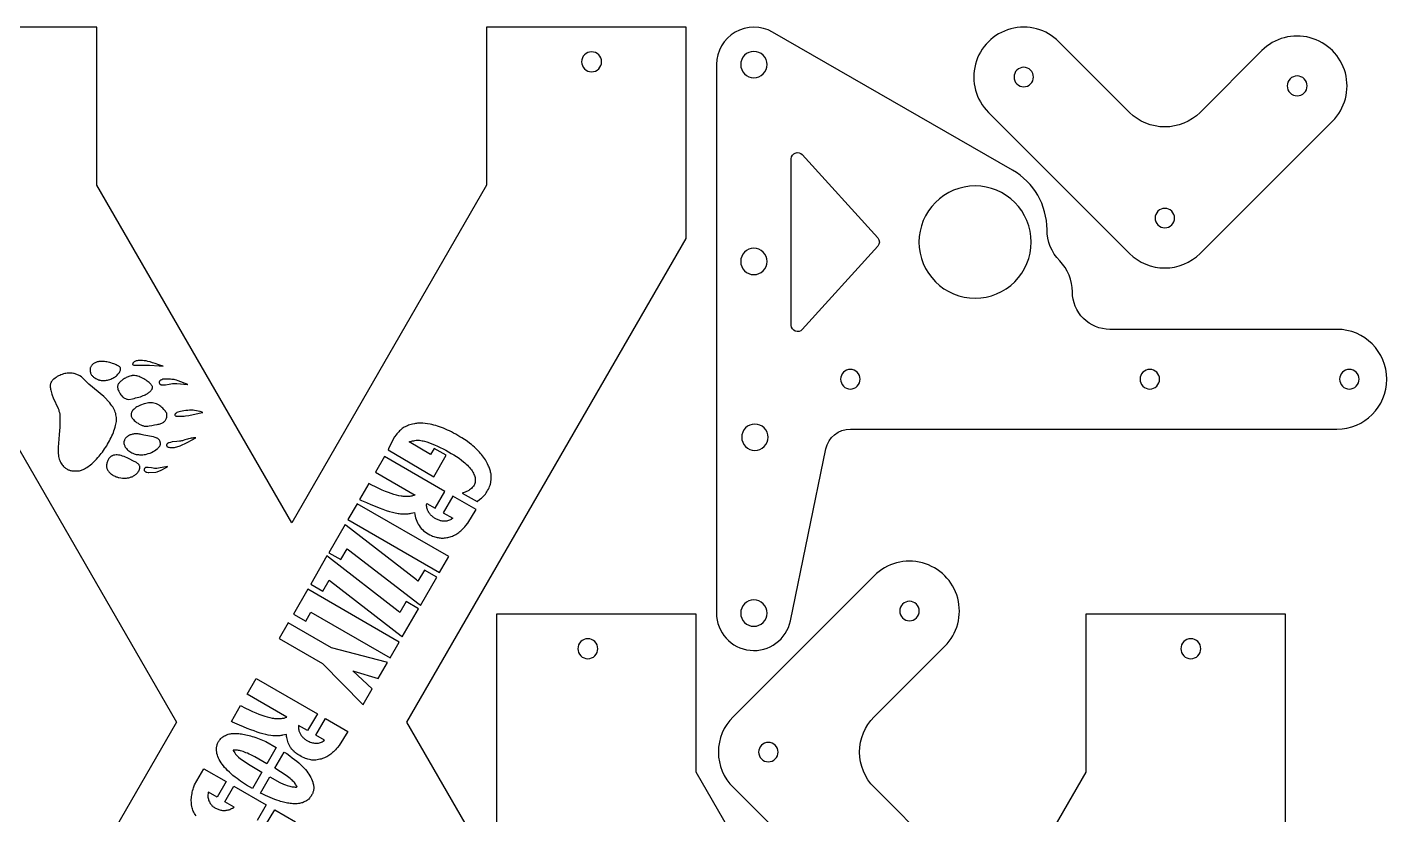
# Model space of a CAD drawing. Extents: x -11.6 to 11.5, y -11.6 to 11.6.
# Drawn here: x -2.21 to 11.41, y 3.73 to 11.63 of the extents above; entities that cross this region are included whole.
import ezdxf

# ---------------------------------------------------------------- set-up
doc = ezdxf.new("R2010")
doc.units = 0
doc.layers.get('0').update_dxf_attribs({"linetype": 'CONTINUOUS'})
doc.layers.add('LAYER_1', color=18, linetype='CONTINUOUS')

msp = doc.modelspace()

# ---------------------------------------------------------------- linework, layer by layer
for points in [[(6.036, 7.595), (10.911, 7.595, 1), (10.911, 8.595), (8.636, 8.595, -0.414214), (8.261, 8.97, 0.196151), (8.133, 9.283, -0.196151), (8.006, 9.595, 0.268376), (7.661, 10.192), (5.256, 11.575, 0.57682), (4.694, 11.25), (4.694, 5.75, 0.903174), (5.436, 5.674), (5.791, 7.396, -0.355839)], [(8.126, 11.479, 1), (7.419, 10.771), (8.833, 9.357, 0.414214), (9.54, 9.357), (10.866, 10.683, 1), (10.159, 11.39), (9.54, 10.771, -0.414214), (8.833, 10.771)], [(5.201, 11.25, 0.414214), (5.069, 11.382, 0.414214), (4.937, 11.25, 0.414214), (5.069, 11.118, 0.414214)], [(7.842, 11.056, 0.414214), (7.842, 11.194, 0.414214), (7.704, 11.194, 0.414214), (7.704, 11.056, 0.414214)], [(10.583, 10.966, 0.414214), (10.583, 11.107, 0.414214), (10.442, 11.107, 0.414214), (10.442, 10.966, 0.414214)], [(5.444, 8.635), (5.444, 10.305, -0.685883), (5.553, 10.347), (6.31, 9.512, -0.386046), (6.31, 9.428), (5.553, 8.593, -0.685883)], [(7.848, 9.47, 0.414214), (7.286, 10.033, 0.414214), (6.723, 9.47, 0.414214), (7.286, 8.908, 0.414214)], [(9.256, 9.642, 0.414214), (9.256, 9.78, 0.414214), (9.118, 9.78, 0.414214), (9.118, 9.642, 0.414214)], [(5.201, 9.276, 0.414214), (5.069, 9.408, 0.414214), (4.937, 9.276, 0.414214), (5.069, 9.144, 0.414214)], [(6.134, 8.095, 0.414214), (6.036, 8.193, 0.414214), (5.938, 8.095, 0.414214), (6.036, 7.997, 0.414214)], [(9.134, 8.095, 0.414214), (9.036, 8.193, 0.414214), (8.938, 8.095, 0.414214), (9.036, 7.997, 0.414214)], [(11.134, 8.095, 0.414214), (11.036, 8.193, 0.414214), (10.938, 8.095, 0.414214), (11.036, 7.997, 0.414214)], [(5.211, 7.513, 0.414214), (5.079, 7.645, 0.414214), (4.947, 7.513, 0.414214), (5.079, 7.381, 0.414214)], [(6.982, 5.417, 1), (6.274, 6.124), (4.86, 4.71, 0.414214), (4.86, 4.003), (6.186, 2.677, 1), (6.893, 3.384), (6.274, 4.003, -0.414214), (6.274, 4.71)], [(5.201, 5.75, 0.414214), (5.069, 5.882, 0.414214), (4.937, 5.75, 0.414214), (5.069, 5.618, 0.414214)], [(6.559, 5.702, 0.414214), (6.697, 5.702, 0.414214), (6.697, 5.84, 0.414214), (6.559, 5.84, 0.414214)], [(5.145, 4.288, 0.414214), (5.283, 4.288, 0.414214), (5.283, 4.425, 0.414214), (5.145, 4.425, 0.414214)]]:
    msp.add_lwpolyline(points, format="xyb", close=True)
at = {"layer": 'LAYER_1'}
for points in [[(0.438, 6.656), (-1.515, 10.041), (-1.515, 11.625), (-3.515, 11.625), (-3.515, 9.505), (-0.716, 4.655), (-3.515, -0.195), (-3.515, -2.315), (-1.515, -2.315), (-1.515, -0.731), (0.438, 2.654), (2.391, -0.731), (2.391, -2.315), (4.391, -2.315), (4.391, -0.195), (1.592, 4.655), (4.391, 9.505), (4.391, 11.625), (2.391, 11.625), (2.391, 10.041)], [(-1.581, 8.202), (-1.582, 8.197), (-1.583, 8.191), (-1.583, 8.185), (-1.582, 8.179), (-1.581, 8.171), (-1.579, 8.163), (-1.577, 8.156), (-1.575, 8.15), (-1.571, 8.143), (-1.567, 8.137), (-1.563, 8.132), (-1.558, 8.126), (-1.552, 8.121), (-1.547, 8.117), (-1.542, 8.112), (-1.536, 8.108), (-1.524, 8.101), (-1.512, 8.095), (-1.506, 8.092), (-1.5, 8.09), (-1.493, 8.088), (-1.487, 8.086), (-1.48, 8.085), (-1.473, 8.083), (-1.467, 8.083), (-1.46, 8.082), (-1.45, 8.082), (-1.439, 8.082), (-1.429, 8.083), (-1.418, 8.085), (-1.408, 8.087), (-1.397, 8.09), (-1.386, 8.093), (-1.376, 8.097), (-1.366, 8.101), (-1.356, 8.106), (-1.346, 8.112), (-1.336, 8.117), (-1.327, 8.124), (-1.319, 8.13), (-1.31, 8.137), (-1.303, 8.145), (-1.297, 8.151), (-1.292, 8.158), (-1.288, 8.164), (-1.284, 8.171), (-1.281, 8.178), (-1.279, 8.186), (-1.278, 8.193), (-1.278, 8.2), (-1.278, 8.205), (-1.279, 8.21), (-1.281, 8.214), (-1.284, 8.218), (-1.288, 8.221), (-1.294, 8.225), (-1.301, 8.229), (-1.31, 8.234), (-1.321, 8.24), (-1.333, 8.245), (-1.346, 8.25), (-1.359, 8.254), (-1.373, 8.258), (-1.386, 8.262), (-1.4, 8.265), (-1.413, 8.268), (-1.426, 8.27), (-1.439, 8.272), (-1.451, 8.273), (-1.463, 8.273), (-1.475, 8.274), (-1.485, 8.273), (-1.495, 8.272), (-1.503, 8.27), (-1.511, 8.268), (-1.519, 8.265), (-1.526, 8.262), (-1.533, 8.259), (-1.54, 8.256), (-1.546, 8.252), (-1.551, 8.248), (-1.557, 8.244), (-1.561, 8.24), (-1.566, 8.235), (-1.569, 8.23), (-1.573, 8.225), (-1.576, 8.22), (-1.578, 8.214), (-1.58, 8.208)], [(-1.146, 8.264), (-1.151, 8.259), (-1.154, 8.255), (-1.155, 8.251), (-1.156, 8.248), (-1.156, 8.245), (-1.155, 8.242), (-1.153, 8.24), (-1.15, 8.238), (-1.145, 8.235), (-0.986, 8.236), (-0.889, 8.228), (-0.851, 8.226), (-0.895, 8.241), (-0.929, 8.252), (-0.957, 8.261), (-0.981, 8.269), (-1.003, 8.274), (-1.022, 8.278), (-1.039, 8.281), (-1.056, 8.282), (-1.074, 8.283), (-1.088, 8.282), (-1.1, 8.282), (-1.111, 8.28), (-1.12, 8.279), (-1.128, 8.276), (-1.135, 8.273), (-1.141, 8.269)], [(-1.978, 8.051), (-1.979, 8.046), (-1.981, 8.039), (-1.981, 8.032), (-1.982, 8.025), (-1.981, 8.017), (-1.98, 8.007), (-1.978, 7.996), (-1.976, 7.984), (-1.973, 7.971), (-1.97, 7.959), (-1.966, 7.946), (-1.963, 7.935), (-1.954, 7.91), (-1.901, 7.801), (-1.897, 7.789), (-1.894, 7.775), (-1.89, 7.761), (-1.887, 7.746), (-1.887, 7.661), (-1.887, 7.614), (-1.888, 7.577), (-1.891, 7.54), (-1.894, 7.495), (-1.902, 7.414), (-1.902, 7.372), (-1.901, 7.349), (-1.9, 7.333), (-1.9, 7.327), (-1.898, 7.32), (-1.895, 7.306), (-1.891, 7.293), (-1.887, 7.28), (-1.882, 7.269), (-1.876, 7.258), (-1.87, 7.248), (-1.863, 7.238), (-1.856, 7.229), (-1.848, 7.22), (-1.842, 7.214), (-1.835, 7.209), (-1.829, 7.204), (-1.823, 7.199), (-1.816, 7.195), (-1.81, 7.191), (-1.803, 7.188), (-1.796, 7.185), (-1.789, 7.183), (-1.781, 7.18), (-1.774, 7.179), (-1.766, 7.177), (-1.757, 7.176), (-1.748, 7.175), (-1.739, 7.175), (-1.73, 7.175), (-1.718, 7.175), (-1.708, 7.175), (-1.698, 7.177), (-1.688, 7.178), (-1.679, 7.18), (-1.67, 7.183), (-1.661, 7.187), (-1.651, 7.191), (-1.639, 7.197), (-1.627, 7.203), (-1.615, 7.211), (-1.602, 7.219), (-1.59, 7.228), (-1.578, 7.238), (-1.565, 7.248), (-1.553, 7.259), (-1.541, 7.271), (-1.529, 7.283), (-1.517, 7.295), (-1.505, 7.309), (-1.493, 7.322), (-1.481, 7.336), (-1.47, 7.351), (-1.459, 7.365), (-1.448, 7.381), (-1.437, 7.396), (-1.427, 7.412), (-1.416, 7.428), (-1.407, 7.444), (-1.397, 7.461), (-1.388, 7.477), (-1.38, 7.494), (-1.371, 7.511), (-1.363, 7.528), (-1.356, 7.545), (-1.349, 7.562), (-1.343, 7.579), (-1.337, 7.596), (-1.332, 7.613), (-1.327, 7.63), (-1.323, 7.644), (-1.321, 7.658), (-1.319, 7.672), (-1.318, 7.685), (-1.318, 7.699), (-1.319, 7.712), (-1.321, 7.726), (-1.323, 7.739), (-1.326, 7.752), (-1.331, 7.765), (-1.335, 7.778), (-1.341, 7.791), (-1.348, 7.804), (-1.355, 7.817), (-1.364, 7.83), (-1.373, 7.843), (-1.385, 7.86), (-1.446, 7.922), (-1.595, 8.046), (-1.669, 8.118), (-1.685, 8.128), (-1.693, 8.132), (-1.7, 8.136), (-1.708, 8.14), (-1.716, 8.143), (-1.724, 8.146), (-1.732, 8.149), (-1.741, 8.151), (-1.749, 8.153), (-1.761, 8.155), (-1.773, 8.157), (-1.786, 8.157), (-1.798, 8.157), (-1.811, 8.156), (-1.824, 8.154), (-1.836, 8.151), (-1.849, 8.148), (-1.862, 8.144), (-1.874, 8.139), (-1.887, 8.134), (-1.899, 8.128), (-1.911, 8.121), (-1.923, 8.114), (-1.934, 8.106), (-1.945, 8.097), (-1.952, 8.091), (-1.958, 8.086), (-1.963, 8.08), (-1.967, 8.075), (-1.971, 8.069), (-1.974, 8.063), (-1.976, 8.058)], [(-1.301, 8.045), (-1.304, 8.038), (-1.306, 8.033), (-1.308, 8.027), (-1.308, 8.022), (-1.308, 8.016), (-1.307, 8.011), (-1.306, 8.005), (-1.305, 7.999), (-1.303, 7.993), (-1.301, 7.987), (-1.296, 7.974), (-1.289, 7.962), (-1.282, 7.95), (-1.274, 7.938), (-1.269, 7.933), (-1.264, 7.928), (-1.257, 7.92), (-1.25, 7.914), (-1.243, 7.909), (-1.236, 7.904), (-1.229, 7.901), (-1.221, 7.898), (-1.214, 7.896), (-1.206, 7.895), (-1.193, 7.893), (-1.157, 7.9), (-1.142, 7.903), (-1.126, 7.907), (-1.11, 7.911), (-1.094, 7.915), (-1.078, 7.92), (-1.063, 7.925), (-1.05, 7.931), (-1.038, 7.936), (-1.029, 7.94), (-1.02, 7.945), (-1.012, 7.949), (-1.004, 7.954), (-0.997, 7.959), (-0.99, 7.964), (-0.984, 7.969), (-0.978, 7.975), (-0.973, 7.98), (-0.969, 7.985), (-0.965, 7.991), (-0.962, 7.996), (-0.959, 8.001), (-0.957, 8.006), (-0.956, 8.012), (-0.956, 8.017), (-0.956, 8.019), (-0.957, 8.021), (-0.959, 8.027), (-0.963, 8.033), (-0.969, 8.04), (-0.975, 8.047), (-0.983, 8.054), (-0.992, 8.062), (-1.001, 8.069), (-1.012, 8.077), (-1.022, 8.085), (-1.034, 8.092), (-1.045, 8.099), (-1.057, 8.106), (-1.069, 8.112), (-1.08, 8.117), (-1.091, 8.122), (-1.103, 8.126), (-1.113, 8.129), (-1.123, 8.13), (-1.136, 8.131), (-1.15, 8.132), (-1.156, 8.132), (-1.161, 8.131), (-1.165, 8.13), (-1.171, 8.129), (-1.183, 8.126), (-1.193, 8.122), (-1.202, 8.119), (-1.211, 8.115), (-1.221, 8.111), (-1.229, 8.106), (-1.238, 8.101), (-1.246, 8.096), (-1.254, 8.091), (-1.262, 8.086), (-1.269, 8.08), (-1.276, 8.074), (-1.282, 8.069), (-1.287, 8.063), (-1.292, 8.057), (-1.297, 8.051)], [(-0.888, 8.072), (-0.889, 8.068), (-0.89, 8.064), (-0.889, 8.059), (-0.887, 8.052), (-0.885, 8.049), (-0.882, 8.046), (-0.879, 8.043), (-0.875, 8.041), (-0.87, 8.04), (-0.863, 8.039), (-0.856, 8.038), (-0.847, 8.038), (-0.828, 8.038), (-0.79, 8.046), (-0.773, 8.049), (-0.757, 8.051), (-0.743, 8.053), (-0.732, 8.053), (-0.712, 8.053), (-0.605, 8.041), (-0.604, 8.042), (-0.699, 8.08), (-0.718, 8.085), (-0.729, 8.088), (-0.741, 8.091), (-0.753, 8.093), (-0.765, 8.094), (-0.777, 8.095), (-0.79, 8.096), (-0.804, 8.096), (-0.818, 8.096), (-0.853, 8.095), (-0.865, 8.09), (-0.873, 8.087), (-0.877, 8.085), (-0.88, 8.082), (-0.882, 8.08), (-0.885, 8.078), (-0.886, 8.075)], [(-1.166, 7.764), (-1.168, 7.759), (-1.17, 7.752), (-1.171, 7.746), (-1.171, 7.74), (-1.171, 7.732), (-1.17, 7.726), (-1.168, 7.719), (-1.164, 7.713), (-1.16, 7.706), (-1.155, 7.699), (-1.148, 7.691), (-1.14, 7.682), (-1.128, 7.672), (-1.116, 7.662), (-1.102, 7.653), (-1.089, 7.645), (-1.075, 7.638), (-1.061, 7.632), (-1.054, 7.63), (-1.047, 7.628), (-1.04, 7.626), (-1.033, 7.625), (-1.024, 7.623), (-1.02, 7.623), (-1.015, 7.623), (-1.005, 7.625), (-0.99, 7.627), (-0.963, 7.632), (-0.936, 7.637), (-0.911, 7.641), (-0.899, 7.643), (-0.889, 7.646), (-0.88, 7.648), (-0.872, 7.651), (-0.864, 7.654), (-0.857, 7.658), (-0.851, 7.661), (-0.845, 7.665), (-0.84, 7.67), (-0.835, 7.675), (-0.831, 7.68), (-0.827, 7.686), (-0.823, 7.692), (-0.82, 7.699), (-0.816, 7.706), (-0.814, 7.714), (-0.813, 7.722), (-0.813, 7.732), (-0.813, 7.743), (-0.814, 7.747), (-0.814, 7.75), (-0.815, 7.754), (-0.817, 7.757), (-0.822, 7.766), (-0.827, 7.774), (-0.835, 7.783), (-0.843, 7.793), (-0.853, 7.804), (-0.863, 7.813), (-0.873, 7.822), (-0.883, 7.83), (-0.891, 7.835), (-0.903, 7.842), (-0.916, 7.847), (-0.93, 7.852), (-0.943, 7.856), (-0.957, 7.858), (-0.971, 7.859), (-0.978, 7.86), (-0.984, 7.859), (-0.991, 7.859), (-0.997, 7.858), (-1.011, 7.856), (-1.025, 7.853), (-1.039, 7.849), (-1.052, 7.845), (-1.066, 7.84), (-1.078, 7.835), (-1.091, 7.829), (-1.103, 7.823), (-1.114, 7.817), (-1.124, 7.81), (-1.134, 7.802), (-1.142, 7.795), (-1.15, 7.788), (-1.157, 7.78), (-1.162, 7.772)], [(-0.726, 7.75), (-0.729, 7.747), (-0.731, 7.744), (-0.733, 7.741), (-0.733, 7.739), (-0.733, 7.737), (-0.732, 7.735), (-0.73, 7.733), (-0.728, 7.73), (-0.723, 7.726), (-0.69, 7.725), (-0.674, 7.724), (-0.658, 7.725), (-0.641, 7.726), (-0.625, 7.728), (-0.593, 7.732), (-0.491, 7.754), (-0.453, 7.76), (-0.452, 7.761), (-0.48, 7.77), (-0.499, 7.775), (-0.517, 7.779), (-0.535, 7.782), (-0.551, 7.784), (-0.568, 7.785), (-0.585, 7.785), (-0.604, 7.783), (-0.623, 7.781), (-0.643, 7.778), (-0.66, 7.775), (-0.676, 7.772), (-0.69, 7.768), (-0.702, 7.764), (-0.712, 7.76), (-0.72, 7.755), (-0.723, 7.753)], [(1.484, 7.536), (1.469, 7.517), (1.41, 7.408), (1.403, 7.386), (1.862, 7.118), (1.985, 7.332), (1.864, 7.402), (1.829, 7.341), (1.615, 7.467), (1.647, 7.476), (1.66, 7.479), (1.672, 7.482), (1.684, 7.483), (1.695, 7.484), (1.706, 7.484), (1.718, 7.483), (1.731, 7.481), (1.745, 7.478), (1.756, 7.476), (1.768, 7.473), (1.792, 7.466), (1.817, 7.458), (1.843, 7.448), (1.87, 7.437), (1.898, 7.425), (1.926, 7.412), (1.954, 7.398), (1.982, 7.384), (2.01, 7.368), (2.037, 7.352), (2.064, 7.336), (2.09, 7.319), (2.115, 7.302), (2.138, 7.285), (2.16, 7.267), (2.174, 7.256), (2.186, 7.244), (2.198, 7.232), (2.21, 7.221), (2.22, 7.209), (2.229, 7.198), (2.238, 7.186), (2.246, 7.175), (2.253, 7.164), (2.259, 7.152), (2.264, 7.141), (2.268, 7.13), (2.272, 7.12), (2.275, 7.109), (2.276, 7.099), (2.277, 7.089), (2.277, 7.079), (2.277, 7.069), (2.275, 7.059), (2.272, 7.05), (2.269, 7.041), (2.265, 7.032), (2.26, 7.024), (2.254, 7.016), (2.247, 7.008), (2.239, 7.001), (2.231, 6.993), (2.221, 6.987), (2.211, 6.98), (2.2, 6.974), (2.188, 6.969), (2.175, 6.964), (2.147, 6.954), (2.295, 6.869), (2.324, 6.892), (2.338, 6.903), (2.35, 6.914), (2.36, 6.924), (2.369, 6.934), (2.378, 6.944), (2.386, 6.955), (2.394, 6.966), (2.401, 6.979), (2.409, 6.993), (2.415, 7.006), (2.421, 7.019), (2.425, 7.032), (2.429, 7.044), (2.432, 7.058), (2.434, 7.071), (2.436, 7.085), (2.437, 7.095), (2.437, 7.105), (2.437, 7.115), (2.437, 7.125), (2.436, 7.135), (2.435, 7.145), (2.433, 7.154), (2.431, 7.164), (2.429, 7.174), (2.426, 7.184), (2.423, 7.194), (2.419, 7.204), (2.415, 7.214), (2.411, 7.225), (2.4, 7.247), (2.393, 7.26), (2.386, 7.274), (2.378, 7.287), (2.369, 7.3), (2.36, 7.313), (2.351, 7.326), (2.341, 7.339), (2.33, 7.352), (2.319, 7.364), (2.307, 7.377), (2.294, 7.389), (2.282, 7.402), (2.268, 7.414), (2.254, 7.426), (2.239, 7.439), (2.223, 7.451), (2.196, 7.473), (2.144, 7.506), (2.123, 7.519), (2.102, 7.532), (2.081, 7.544), (2.06, 7.555), (2.04, 7.566), (2.019, 7.577), (1.999, 7.586), (1.979, 7.595), (1.959, 7.603), (1.939, 7.611), (1.92, 7.618), (1.9, 7.625), (1.881, 7.63), (1.862, 7.636), (1.843, 7.64), (1.824, 7.644), (1.798, 7.649), (1.774, 7.652), (1.751, 7.654), (1.74, 7.654), (1.73, 7.655), (1.719, 7.654), (1.708, 7.654), (1.698, 7.653), (1.688, 7.652), (1.678, 7.651), (1.667, 7.649), (1.647, 7.645), (1.634, 7.641), (1.621, 7.638), (1.609, 7.634), (1.598, 7.629), (1.587, 7.624), (1.576, 7.619), (1.566, 7.613), (1.556, 7.607), (1.546, 7.6), (1.537, 7.593), (1.528, 7.585), (1.519, 7.577), (1.51, 7.568), (1.501, 7.558), (1.492, 7.547)], [(-1.241, 7.476), (-1.243, 7.467), (-1.245, 7.461), (-1.244, 7.457), (-1.243, 7.452), (-1.24, 7.439), (-1.235, 7.426), (-1.233, 7.42), (-1.23, 7.414), (-1.225, 7.407), (-1.219, 7.399), (-1.212, 7.391), (-1.204, 7.384), (-1.195, 7.376), (-1.185, 7.37), (-1.175, 7.363), (-1.165, 7.358), (-1.153, 7.353), (-1.142, 7.348), (-1.132, 7.345), (-1.121, 7.342), (-1.111, 7.34), (-1.099, 7.339), (-1.087, 7.338), (-1.072, 7.338), (-1.055, 7.338), (-1.041, 7.339), (-1.028, 7.341), (-1.016, 7.344), (-0.999, 7.349), (-0.982, 7.355), (-0.966, 7.362), (-0.951, 7.369), (-0.936, 7.377), (-0.923, 7.386), (-0.911, 7.396), (-0.905, 7.401), (-0.899, 7.406), (-0.893, 7.413), (-0.888, 7.419), (-0.884, 7.424), (-0.881, 7.43), (-0.879, 7.436), (-0.878, 7.442), (-0.878, 7.448), (-0.878, 7.456), (-0.879, 7.461), (-0.88, 7.466), (-0.881, 7.471), (-0.883, 7.475), (-0.885, 7.479), (-0.887, 7.483), (-0.89, 7.487), (-0.893, 7.49), (-0.896, 7.494), (-0.9, 7.497), (-0.904, 7.5), (-0.909, 7.503), (-0.914, 7.505), (-0.919, 7.507), (-0.931, 7.512), (-0.947, 7.516), (-1.043, 7.534), (-1.071, 7.54), (-1.082, 7.543), (-1.092, 7.544), (-1.102, 7.546), (-1.112, 7.546), (-1.121, 7.547), (-1.131, 7.547), (-1.14, 7.546), (-1.149, 7.545), (-1.157, 7.543), (-1.165, 7.541), (-1.174, 7.539), (-1.181, 7.536), (-1.189, 7.533), (-1.196, 7.529), (-1.204, 7.524), (-1.21, 7.519), (-1.216, 7.515), (-1.221, 7.51), (-1.226, 7.505), (-1.23, 7.499), (-1.234, 7.494), (-1.237, 7.488), (-1.239, 7.482)], [(-0.811, 7.446), (-0.813, 7.443), (-0.815, 7.439), (-0.816, 7.436), (-0.817, 7.433), (-0.816, 7.43), (-0.816, 7.428), (-0.815, 7.426), (-0.814, 7.424), (-0.812, 7.422), (-0.81, 7.42), (-0.806, 7.417), (-0.8, 7.415), (-0.793, 7.413), (-0.785, 7.411), (-0.777, 7.41), (-0.767, 7.41), (-0.757, 7.41), (-0.747, 7.411), (-0.736, 7.412), (-0.725, 7.414), (-0.713, 7.417), (-0.702, 7.42), (-0.69, 7.424), (-0.679, 7.428), (-0.666, 7.434), (-0.652, 7.44), (-0.637, 7.447), (-0.602, 7.465), (-0.565, 7.484), (-0.522, 7.508), (-0.536, 7.507), (-0.545, 7.506), (-0.556, 7.505), (-0.569, 7.503), (-0.581, 7.5), (-0.595, 7.497), (-0.608, 7.494), (-0.621, 7.49), (-0.633, 7.486), (-0.651, 7.48), (-0.658, 7.478), (-0.666, 7.477), (-0.675, 7.475), (-0.685, 7.474), (-0.712, 7.471), (-0.76, 7.466), (-0.777, 7.462), (-0.791, 7.458), (-0.796, 7.457), (-0.8, 7.455), (-0.803, 7.453), (-0.806, 7.451)], [(-1.417, 7.237), (-1.418, 7.231), (-1.418, 7.225), (-1.418, 7.22), (-1.418, 7.215), (-1.416, 7.208), (-1.414, 7.201), (-1.411, 7.194), (-1.408, 7.187), (-1.404, 7.18), (-1.399, 7.173), (-1.394, 7.167), (-1.388, 7.16), (-1.381, 7.154), (-1.374, 7.148), (-1.367, 7.142), (-1.359, 7.137), (-1.35, 7.131), (-1.342, 7.127), (-1.332, 7.122), (-1.323, 7.118), (-1.316, 7.116), (-1.309, 7.113), (-1.301, 7.111), (-1.293, 7.109), (-1.276, 7.106), (-1.259, 7.104), (-1.242, 7.103), (-1.225, 7.104), (-1.216, 7.104), (-1.208, 7.105), (-1.2, 7.106), (-1.193, 7.107), (-1.185, 7.109), (-1.177, 7.112), (-1.17, 7.115), (-1.162, 7.118), (-1.154, 7.121), (-1.147, 7.125), (-1.14, 7.13), (-1.133, 7.134), (-1.126, 7.139), (-1.12, 7.144), (-1.114, 7.15), (-1.109, 7.155), (-1.104, 7.161), (-1.1, 7.167), (-1.096, 7.173), (-1.092, 7.178), (-1.09, 7.184), (-1.088, 7.19), (-1.086, 7.195), (-1.085, 7.2), (-1.084, 7.205), (-1.083, 7.21), (-1.084, 7.215), (-1.084, 7.219), (-1.085, 7.223), (-1.087, 7.228), (-1.089, 7.232), (-1.091, 7.236), (-1.094, 7.24), (-1.098, 7.243), (-1.102, 7.247), (-1.106, 7.251), (-1.119, 7.261), (-1.154, 7.277), (-1.185, 7.292), (-1.212, 7.306), (-1.227, 7.314), (-1.242, 7.32), (-1.257, 7.325), (-1.271, 7.33), (-1.284, 7.333), (-1.297, 7.335), (-1.31, 7.336), (-1.322, 7.336), (-1.333, 7.335), (-1.344, 7.333), (-1.349, 7.332), (-1.354, 7.33), (-1.359, 7.328), (-1.364, 7.326), (-1.368, 7.324), (-1.373, 7.321), (-1.377, 7.318), (-1.381, 7.314), (-1.385, 7.311), (-1.388, 7.307), (-1.392, 7.303), (-1.395, 7.299), (-1.399, 7.293), (-1.402, 7.286), (-1.405, 7.279), (-1.408, 7.271), (-1.411, 7.263), (-1.413, 7.254), (-1.415, 7.246)], [(2.052, 6.924), (1.955, 6.756), (2.052, 6.701), (2.036, 6.69), (2.028, 6.686), (2.019, 6.681), (2.009, 6.678), (2, 6.675), (1.992, 6.673), (1.985, 6.672), (1.977, 6.671), (1.969, 6.671), (1.961, 6.671), (1.953, 6.672), (1.945, 6.673), (1.937, 6.674), (1.929, 6.676), (1.922, 6.678), (1.914, 6.681), (1.906, 6.684), (1.898, 6.687), (1.89, 6.691), (1.883, 6.695), (1.876, 6.699), (1.868, 6.703), (1.861, 6.708), (1.855, 6.713), (1.848, 6.718), (1.842, 6.724), (1.836, 6.73), (1.83, 6.736), (1.825, 6.742), (1.82, 6.748), (1.815, 6.755), (1.81, 6.762), (1.807, 6.768), (1.803, 6.776), (1.8, 6.783), (1.797, 6.79), (1.795, 6.797), (1.793, 6.807), (1.791, 6.817), (1.79, 6.826), (1.79, 6.834), (1.791, 6.849), (1.876, 6.801), (1.973, 6.969), (1.366, 7.32), (1.276, 7.164), (1.674, 6.932), (1.648, 6.925), (1.64, 6.923), (1.631, 6.921), (1.623, 6.92), (1.614, 6.919), (1.605, 6.918), (1.595, 6.918), (1.586, 6.918), (1.576, 6.918), (1.566, 6.919), (1.555, 6.92), (1.545, 6.921), (1.534, 6.923), (1.511, 6.927), (1.487, 6.933), (1.462, 6.94), (1.435, 6.949), (1.407, 6.959), (1.377, 6.971), (1.345, 6.984), (1.312, 6.999), (1.277, 7.015), (1.24, 7.033), (1.209, 7.048), (1.118, 6.889), (1.138, 6.88), (1.186, 6.858), (1.231, 6.839), (1.274, 6.821), (1.313, 6.806), (1.35, 6.792), (1.385, 6.78), (1.417, 6.77), (1.448, 6.762), (1.462, 6.758), (1.476, 6.755), (1.49, 6.752), (1.503, 6.75), (1.515, 6.748), (1.528, 6.746), (1.54, 6.745), (1.551, 6.744), (1.563, 6.744), (1.574, 6.744), (1.585, 6.744), (1.595, 6.745), (1.605, 6.746), (1.615, 6.748), (1.625, 6.749), (1.635, 6.752), (1.669, 6.76), (1.672, 6.739), (1.675, 6.722), (1.679, 6.704), (1.684, 6.688), (1.69, 6.672), (1.697, 6.656), (1.705, 6.641), (1.714, 6.627), (1.724, 6.613), (1.735, 6.6), (1.747, 6.587), (1.76, 6.575), (1.774, 6.564), (1.789, 6.554), (1.804, 6.545), (1.821, 6.536), (1.838, 6.528), (1.85, 6.523), (1.862, 6.519), (1.873, 6.515), (1.884, 6.512), (1.895, 6.509), (1.906, 6.507), (1.916, 6.505), (1.927, 6.504), (1.937, 6.503), (1.948, 6.503), (1.958, 6.503), (1.969, 6.504), (1.98, 6.505), (1.991, 6.507), (2.001, 6.509), (2.013, 6.512), (2.025, 6.515), (2.036, 6.519), (2.048, 6.523), (2.059, 6.528), (2.07, 6.533), (2.081, 6.539), (2.091, 6.545), (2.101, 6.552), (2.112, 6.559), (2.122, 6.567), (2.132, 6.576), (2.142, 6.585), (2.152, 6.595), (2.161, 6.605), (2.172, 6.616), (2.182, 6.628), (2.201, 6.651), (2.285, 6.789)], [(-1.033, 7.204), (-1.036, 7.2), (-1.038, 7.197), (-1.039, 7.192), (-1.04, 7.188), (-1.039, 7.182), (-1.039, 7.18), (-1.038, 7.178), (-1.036, 7.175), (-1.032, 7.171), (-1.028, 7.168), (-1.024, 7.166), (-1.019, 7.164), (-1.015, 7.163), (-0.999, 7.161), (-0.993, 7.16), (-0.924, 7.164), (-0.91, 7.168), (-0.903, 7.17), (-0.895, 7.173), (-0.887, 7.176), (-0.878, 7.18), (-0.857, 7.19), (-0.834, 7.203), (-0.807, 7.218), (-0.808, 7.22), (-0.896, 7.203), (-0.915, 7.201), (-0.926, 7.201), (-0.938, 7.201), (-0.951, 7.202), (-0.968, 7.205), (-1.001, 7.21), (-1.014, 7.21), (-1.021, 7.21), (-1.026, 7.209), (-1.028, 7.208), (-1.03, 7.207)], [(2.011, 6.316), (1.093, 6.846), (1.001, 6.688), (1.919, 6.158)], [(0.984, 6.628), (0.973, 6.639), (0.81, 6.356), (0.931, 6.286), (0.994, 6.395), (1.008, 6.383), (1.714, 5.838), (1.728, 5.826), (1.891, 6.109), (1.767, 6.18), (1.703, 6.07), (1.687, 6.084)], [(0.806, 6.312), (0.791, 6.324), (0.628, 6.041), (0.749, 5.971), (0.813, 6.081), (0.827, 6.069), (1.535, 5.521), (1.546, 5.511), (1.709, 5.794), (1.585, 5.866), (1.522, 5.756), (1.505, 5.77)], [(1.516, 5.459), (0.598, 5.989), (0.455, 5.741), (0.579, 5.669), (0.631, 5.759), (1.424, 5.3)], [(6.442, 0.77), (4.489, 4.155), (4.489, 5.739), (2.489, 5.739), (2.489, 3.62), (5.287, -1.231), (2.489, -6.081), (2.489, -8.201), (4.489, -8.201), (4.489, -6.617), (6.442, -3.232), (8.395, -6.617), (8.395, -8.201), (10.395, -8.201), (10.395, -6.081), (7.596, -1.231), (10.395, 3.62), (10.395, 5.739), (8.395, 5.739), (8.395, 4.155)], [(0.836, 5.401), (0.403, 5.651), (0.313, 5.495), (0.747, 5.245), (1.146, 4.837), (1.154, 4.833), (1.244, 4.991), (1.049, 5.172), (1.062, 5.169), (1.305, 5.093), (1.398, 5.255), (1.386, 5.257)], [(0.597, 4.572), (0.506, 4.624), (0.505, 4.608), (0.505, 4.6), (0.506, 4.59), (0.508, 4.579), (0.51, 4.57), (0.513, 4.563), (0.515, 4.556), (0.518, 4.549), (0.522, 4.542), (0.525, 4.535), (0.53, 4.528), (0.534, 4.522), (0.539, 4.516), (0.545, 4.51), (0.55, 4.504), (0.556, 4.498), (0.563, 4.492), (0.569, 4.487), (0.576, 4.482), (0.584, 4.477), (0.591, 4.473), (0.602, 4.467), (0.613, 4.461), (0.624, 4.457), (0.635, 4.453), (0.646, 4.45), (0.656, 4.448), (0.667, 4.446), (0.677, 4.445), (0.687, 4.445), (0.697, 4.446), (0.707, 4.447), (0.716, 4.449), (0.726, 4.452), (0.735, 4.456), (0.744, 4.46), (0.752, 4.465), (0.767, 4.475), (0.679, 4.525), (0.775, 4.694), (1, 4.564), (0.914, 4.423), (0.897, 4.402), (0.887, 4.391), (0.877, 4.38), (0.867, 4.37), (0.858, 4.36), (0.848, 4.351), (0.838, 4.343), (0.829, 4.335), (0.819, 4.328), (0.809, 4.321), (0.799, 4.315), (0.789, 4.309), (0.779, 4.304), (0.768, 4.299), (0.757, 4.295), (0.746, 4.291), (0.734, 4.287), (0.721, 4.284), (0.707, 4.281), (0.694, 4.278), (0.681, 4.277), (0.667, 4.276), (0.654, 4.276), (0.641, 4.277), (0.628, 4.279), (0.615, 4.281), (0.601, 4.285), (0.588, 4.289), (0.575, 4.293), (0.561, 4.299), (0.547, 4.305), (0.533, 4.313), (0.518, 4.321), (0.499, 4.332), (0.49, 4.338), (0.482, 4.344), (0.475, 4.35), (0.467, 4.356), (0.461, 4.362), (0.454, 4.368), (0.448, 4.374), (0.443, 4.381), (0.437, 4.387), (0.432, 4.395), (0.427, 4.402), (0.422, 4.41), (0.413, 4.428), (0.408, 4.437), (0.404, 4.449), (0.399, 4.462), (0.395, 4.476), (0.391, 4.489), (0.388, 4.502), (0.386, 4.514), (0.385, 4.523), (0.385, 4.534), (0.347, 4.525), (0.339, 4.523), (0.33, 4.522), (0.32, 4.52), (0.311, 4.519), (0.301, 4.519), (0.291, 4.518), (0.281, 4.518), (0.271, 4.518), (0.26, 4.519), (0.249, 4.52), (0.227, 4.523), (0.203, 4.527), (0.177, 4.532), (0.15, 4.539), (0.122, 4.547), (0.092, 4.557), (0.061, 4.568), (0.027, 4.58), (-0.008, 4.594), (-0.045, 4.609), (-0.085, 4.626), (-0.154, 4.657), (-0.167, 4.664), (-0.076, 4.822), (-0.024, 4.797), (0.012, 4.78), (0.046, 4.764), (0.078, 4.75), (0.109, 4.738), (0.139, 4.727), (0.167, 4.717), (0.193, 4.71), (0.219, 4.703), (0.243, 4.698), (0.254, 4.696), (0.265, 4.694), (0.276, 4.693), (0.287, 4.692), (0.297, 4.692), (0.307, 4.692), (0.317, 4.692), (0.326, 4.692), (0.335, 4.693), (0.344, 4.695), (0.353, 4.696), (0.361, 4.698), (0.369, 4.7), (0.377, 4.703), (0.39, 4.708), (-0.009, 4.938), (0.081, 5.094), (0.695, 4.74)], [(0.044, 3.99), (0.015, 4.007), (-0.014, 4.025), (-0.076, 4.065), (-0.109, 4.09), (-0.13, 4.106), (-0.151, 4.123), (-0.17, 4.139), (-0.187, 4.155), (-0.204, 4.171), (-0.219, 4.187), (-0.234, 4.203), (-0.247, 4.219), (-0.259, 4.234), (-0.269, 4.25), (-0.279, 4.265), (-0.288, 4.281), (-0.295, 4.296), (-0.302, 4.312), (-0.307, 4.327), (-0.311, 4.343), (-0.313, 4.351), (-0.314, 4.359), (-0.315, 4.367), (-0.316, 4.375), (-0.316, 4.383), (-0.316, 4.391), (-0.316, 4.398), (-0.315, 4.406), (-0.314, 4.413), (-0.312, 4.42), (-0.31, 4.427), (-0.308, 4.434), (-0.305, 4.441), (-0.302, 4.448), (-0.299, 4.455), (-0.295, 4.462), (-0.29, 4.469), (-0.285, 4.477), (-0.278, 4.484), (-0.272, 4.491), (-0.266, 4.498), (-0.258, 4.504), (-0.251, 4.51), (-0.243, 4.515), (-0.235, 4.52), (-0.226, 4.524), (-0.217, 4.528), (-0.207, 4.532), (-0.198, 4.535), (-0.187, 4.538), (-0.177, 4.54), (-0.166, 4.542), (-0.155, 4.543), (-0.143, 4.544), (-0.131, 4.544), (-0.118, 4.544), (-0.105, 4.543), (-0.092, 4.543), (-0.079, 4.541), (-0.065, 4.539), (-0.051, 4.537), (-0.036, 4.534), (-0.021, 4.531), (-0.006, 4.527), (0.01, 4.523), (0.026, 4.519), (0.043, 4.514), (0.059, 4.508), (0.077, 4.502), (0.094, 4.496), (0.13, 4.482), (0.177, 4.463), (0.282, 4.402), (0.189, 4.24), (0.069, 4.31), (0.028, 4.329), (0.011, 4.336), (-0.005, 4.344), (-0.021, 4.35), (-0.035, 4.356), (-0.049, 4.361), (-0.062, 4.365), (-0.074, 4.369), (-0.084, 4.371), (-0.094, 4.373), (-0.104, 4.375), (-0.115, 4.376), (-0.125, 4.377), (-0.134, 4.377), (-0.141, 4.377), (-0.146, 4.377), (-0.148, 4.376), (-0.149, 4.376), (-0.15, 4.373), (-0.133, 4.348), (-0.125, 4.337), (-0.115, 4.325), (-0.105, 4.315), (-0.096, 4.306), (-0.076, 4.289), (0.02, 4.224), (0.139, 4.155)], [(0.126, 3.945), (0.22, 4.108), (0.32, 4.05), (0.357, 4.035), (0.374, 4.029), (0.391, 4.023), (0.407, 4.018), (0.419, 4.014), (0.43, 4.012), (0.441, 4.009), (0.452, 4.008), (0.463, 4.007), (0.473, 4.006), (0.481, 4.006), (0.487, 4.006), (0.489, 4.007), (0.489, 4.008), (0.491, 4.01), (0.477, 4.032), (0.471, 4.041), (0.465, 4.05), (0.458, 4.058), (0.45, 4.066), (0.441, 4.074), (0.432, 4.083), (0.421, 4.091), (0.408, 4.101), (0.383, 4.12), (0.269, 4.194), (0.363, 4.356), (0.388, 4.342), (0.419, 4.319), (0.444, 4.3), (0.467, 4.282), (0.488, 4.265), (0.508, 4.248), (0.527, 4.231), (0.544, 4.214), (0.56, 4.198), (0.575, 4.182), (0.588, 4.166), (0.6, 4.15), (0.611, 4.134), (0.621, 4.119), (0.629, 4.103), (0.637, 4.088), (0.643, 4.072), (0.648, 4.056), (0.651, 4.047), (0.653, 4.037), (0.655, 4.028), (0.657, 4.019), (0.658, 4.01), (0.658, 4.002), (0.658, 3.993), (0.658, 3.985), (0.657, 3.977), (0.655, 3.969), (0.653, 3.962), (0.651, 3.954), (0.648, 3.946), (0.645, 3.939), (0.641, 3.931), (0.637, 3.923), (0.632, 3.915), (0.627, 3.907), (0.621, 3.9), (0.615, 3.893), (0.608, 3.886), (0.602, 3.88), (0.595, 3.875), (0.587, 3.869), (0.579, 3.864), (0.571, 3.86), (0.563, 3.856), (0.554, 3.852), (0.545, 3.849), (0.535, 3.846), (0.526, 3.844), (0.515, 3.842), (0.505, 3.84), (0.494, 3.839), (0.483, 3.839), (0.472, 3.838), (0.46, 3.838), (0.448, 3.839), (0.436, 3.84), (0.423, 3.841), (0.41, 3.843), (0.397, 3.845), (0.383, 3.848), (0.369, 3.851), (0.355, 3.854), (0.341, 3.858), (0.326, 3.862), (0.311, 3.867), (0.29, 3.874), (0.268, 3.882), (0.245, 3.891), (0.222, 3.9), (0.198, 3.911), (0.174, 3.922), (0.15, 3.933)]]:
    msp.add_lwpolyline(points, close=True, dxfattribs=at)
for points in [[(3.543, 11.278, 0.414214), (3.443, 11.378, 0.414214), (3.343, 11.278, 0.414214), (3.443, 11.178, 0.414214)], [(3.505, 5.393, 0.414214), (3.405, 5.493, 0.414214), (3.305, 5.393, 0.414214), (3.405, 5.293, 0.414214)], [(9.547, 5.393, 0.414214), (9.447, 5.493, 0.414214), (9.347, 5.393, 0.414214), (9.447, 5.293, 0.414214)]]:
    msp.add_lwpolyline(points, format="xyb", close=True, dxfattribs=at)
for points in [[(-0.519, 3.718), (-0.528, 3.73), (-0.535, 3.742), (-0.542, 3.753), (-0.548, 3.764), (-0.552, 3.775), (-0.556, 3.787), (-0.56, 3.799), (-0.562, 3.812), (-0.565, 3.826), (-0.566, 3.839), (-0.567, 3.853), (-0.568, 3.868), (-0.568, 3.882), (-0.567, 3.897), (-0.566, 3.911), (-0.564, 3.926), (-0.561, 3.94), (-0.558, 3.955), (-0.555, 3.969), (-0.551, 3.983), (-0.546, 3.997), (-0.535, 4.027), (-0.442, 4.188), (-0.22, 4.06), (-0.31, 3.904), (-0.396, 3.954), (-0.398, 3.95), (-0.399, 3.947), (-0.4, 3.942), (-0.402, 3.927), (-0.402, 3.918), (-0.401, 3.906), (-0.4, 3.894), (-0.397, 3.884), (-0.395, 3.875), (-0.391, 3.866), (-0.387, 3.858), (-0.383, 3.85), (-0.378, 3.842), (-0.373, 3.835), (-0.367, 3.828), (-0.361, 3.821), (-0.354, 3.815), (-0.348, 3.809), (-0.34, 3.804), (-0.333, 3.799), (-0.325, 3.794), (-0.317, 3.79), (-0.308, 3.786), (-0.3, 3.783), (-0.291, 3.78), (-0.282, 3.777), (-0.273, 3.775), (-0.264, 3.774), (-0.255, 3.772), (-0.246, 3.772), (-0.236, 3.772), (-0.227, 3.772), (-0.218, 3.773), (-0.208, 3.774), (-0.199, 3.776), (-0.19, 3.779), (-0.181, 3.782), (-0.173, 3.786), (-0.164, 3.79), (-0.156, 3.795), (-0.139, 3.805), (-0.231, 3.858), (-0.141, 4.014), (0.181, 3.828), (0.091, 3.672)], [(0.176, 3.623), (0.269, 3.777), (0.477, 3.657)]]:
    msp.add_lwpolyline(points, dxfattribs=at)

doc.saveas('drawing.dxf')
